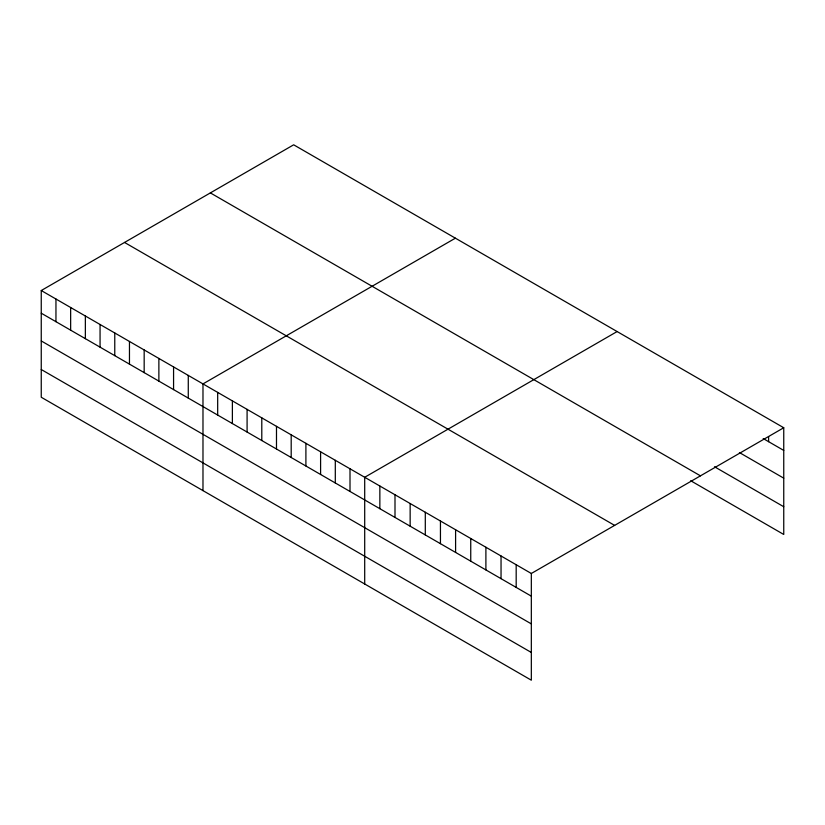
<?xml version="1.0" encoding="UTF-8"?>
<svg xmlns="http://www.w3.org/2000/svg" width="825" height="825" viewBox="0 0 825 825"><rect width="100%" height="100%" fill="white"/><g stroke="black" fill="none" stroke-linecap="round" stroke-linejoin="round"><path stroke-width="1.24" d="M41.25 290.534L531.331 573.478L531.331 680.192L41.25 397.248L41.25 290.534L293.669 144.808L783.75 427.752L783.75 534.466L690.7 480.738M455.39 238.178L202.981 383.903L202.981 490.617M617.121 331.547L364.702 477.283L364.702 583.997M531.331 573.478L783.75 427.752M763.187 438.549L783.75 450.419M739.386 452.543L783.75 478.16M714.502 466.754L783.75 506.736M210.365 192.895L700.456 475.839M124.544 242.447L614.635 525.391M41.25 313.201L531.331 596.155M41.25 340.942L531.331 623.886M41.25 369.517L531.331 652.462M768.601 436.642L768.601 441.674M516.182 564.733L516.182 587.4M501.043 555.988L501.043 578.655M485.894 547.243L485.894 569.91M470.745 538.498L470.745 561.165M455.596 529.753L455.596 552.42M440.447 521.008L440.447 543.675M425.298 512.263L425.298 534.93M410.149 503.518L410.149 526.185M395 494.773L395 517.44M379.851 486.028L379.851 508.695M350.006 468.796L350.006 491.463M335.301 460.298L335.301 482.976M320.595 451.811L320.595 474.478M305.9 443.324L305.9 465.991M291.194 434.837L291.194 457.504M276.488 426.35L276.488 449.017M261.793 417.863L261.793 440.529M247.088 409.375L247.088 432.042M232.382 400.888L232.382 423.555M217.676 392.391L217.676 415.068M188.275 375.416L188.275 398.083M173.57 366.929L173.57 389.596M158.874 358.442L158.874 381.109M144.169 349.955L144.169 372.622M129.463 341.468L129.463 364.134M114.768 332.98L114.768 355.647M100.062 324.483L100.062 347.16M85.357 315.996L85.357 338.673M70.651 307.508L70.651 330.175M55.956 299.021L55.956 321.688"/></g></svg>
